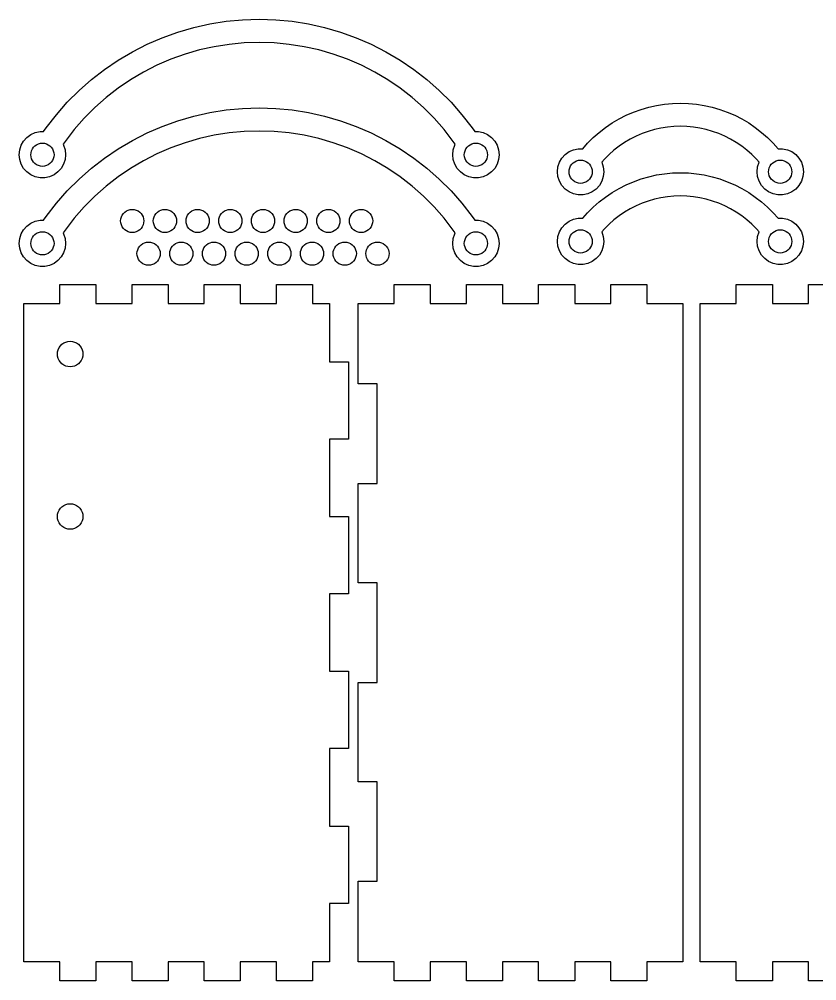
# Model space of a CAD drawing. Extents: x 18 to 594, y 19 to 433.
# Drawn here: x 17.9 to 361.7, y 18.8 to 433 of the extents above; entities that cross this region are included whole.
import ezdxf

# ---------------------------------------------------------------- set-up
doc = ezdxf.new("R2010")
doc.units = 0
doc.layers.get('0').update_dxf_attribs({"linetype": 'CONTINUOUS'})

msp = doc.modelspace()

# ---------------------------------------------------------------- linework, layer by layer
at = {"color": 7}
for points in [[(93.136395, 429.447325), (100.090379, 431.001325)], [(100.090379, 431.001325), (107.127393, 432.116323)], [(107.127393, 432.116323), (114.221387, 432.787323)], [(114.221387, 432.787323), (121.343378, 433.010324)], [(121.343378, 433.010324), (128.464381, 432.787323)], [(128.464381, 432.787323), (135.558375, 432.116323)], [(135.558375, 432.116323), (142.595388, 431.001325)], [(142.595388, 431.001325), (149.549372, 429.447325)], [(79.590384, 425.046323), (86.294383, 427.459323)], [(86.294383, 427.459323), (93.136395, 429.447325)], [(149.549372, 429.447325), (156.391398, 427.459323)], [(156.391398, 427.459323), (163.09539, 425.046323)], [(73.051385, 422.216323), (79.590384, 425.046323)], [(114.849388, 422.806326), (108.381391, 422.195323)], [(121.343378, 423.010324), (114.849388, 422.806326)], [(127.83638, 422.806326), (121.343378, 423.010324)], [(134.304377, 422.195323), (127.83638, 422.806326)], [(163.09539, 425.046323), (169.634394, 422.216323)], [(60.569385, 415.354324), (66.702384, 418.981326)], [(66.702384, 418.981326), (73.051385, 422.216323)], [(95.623394, 419.761326), (89.384384, 417.949324)], [(101.964391, 421.179323), (95.623394, 419.761326)], [(108.381391, 422.195323), (101.964391, 421.179323)], [(140.721376, 421.179323), (134.304377, 422.195323)], [(147.062373, 419.761326), (140.721376, 421.179323)], [(153.301375, 417.949324), (147.062373, 419.761326)], [(169.634394, 422.216323), (175.983378, 418.981326)], [(175.983378, 418.981326), (182.116377, 415.354324)], [(54.676384, 411.349325), (60.569385, 415.354324)], [(83.271385, 415.748323), (77.309385, 413.168324)], [(89.384384, 417.949324), (83.271385, 415.748323)], [(159.414393, 415.748323), (153.301375, 417.949324)], [(165.376394, 413.168324), (159.414393, 415.748323)], [(182.116377, 415.354324), (188.009375, 411.349325)], [(49.046384, 406.982323), (54.676384, 411.349325)], [(71.520386, 410.218326), (65.927385, 406.911325)], [(77.309385, 413.168324), (71.520386, 410.218326)], [(171.165393, 410.218326), (165.376394, 413.168324)], [(176.758388, 406.911325), (171.165393, 410.218326)], [(188.009375, 411.349325), (193.639398, 406.982323)], [(43.701386, 402.270324), (49.046384, 406.982323)], [(65.927385, 406.911325), (60.554385, 403.259324)], [(182.131391, 403.259324), (176.758388, 406.911325)], [(193.639398, 406.982323), (198.984376, 402.270324)], [(38.663386, 397.232324), (43.701386, 402.270324)], [(60.554385, 403.259324), (55.420384, 399.277324)], [(187.265381, 399.277324), (182.131391, 403.259324)], [(198.984376, 402.270324), (204.022381, 397.232324)], [(55.420384, 399.277324), (50.547386, 394.980324)], [(192.138399, 394.980324), (187.265381, 399.277324)], [(33.951384, 391.887323), (38.663386, 397.232324)], [(50.547386, 394.980324), (45.953384, 390.386324)], [(100.090379, 392.823325), (107.127393, 393.937323)], [(107.127393, 393.937323), (114.221387, 394.608324)], [(114.221387, 394.608324), (121.343378, 394.832324)], [(121.343378, 394.832324), (128.464381, 394.608324)], [(128.464381, 394.608324), (135.558375, 393.937323)], [(135.558375, 393.937323), (142.595388, 392.823325)], [(196.732384, 390.386324), (192.138399, 394.980324)], [(204.022381, 397.232324), (208.734392, 391.887323)], [(282.664069, 393.020846), (285.911064, 394.188851)], [(285.911064, 394.188851), (289.224071, 395.15185)], [(289.224071, 395.15185), (292.592054, 395.904847)], [(292.592054, 395.904847), (296.000057, 396.443835)], [(296.000057, 396.443835), (299.435068, 396.768842)], [(299.435068, 396.768842), (302.883062, 396.876849)], [(302.883062, 396.876849), (306.332072, 396.768842)], [(306.332072, 396.768842), (309.767055, 396.443835)], [(309.767055, 396.443835), (313.175057, 395.904847)], [(313.175057, 395.904847), (316.543069, 395.15185)], [(316.543069, 395.15185), (319.856076, 394.188851)], [(319.856076, 394.188851), (323.102055, 393.020846)], [(29.584385, 386.257323), (33.951384, 391.887323)], [(45.953384, 390.386324), (41.656384, 385.513323)], [(86.294383, 389.280324), (93.136395, 391.268325)], [(93.136395, 391.268325), (100.090379, 392.823325)], [(142.595388, 392.823325), (149.549372, 391.268325)], [(149.549372, 391.268325), (156.391398, 389.280324)], [(201.029387, 385.513323), (196.732384, 390.386324)], [(208.734392, 391.887323), (213.101386, 386.257323)], [(273.454063, 388.326842), (276.423064, 390.083844)], [(276.423064, 390.083844), (279.498064, 391.649839)], [(279.498064, 391.649839), (282.664069, 393.020846)], [(323.102055, 393.020846), (326.269068, 391.649839)], [(326.269068, 391.649839), (329.34306, 390.083844)], [(329.34306, 390.083844), (332.313054, 388.326842)], [(28.444385, 384.580325), (29.584385, 386.257323)], [(41.656384, 385.513323), (37.674386, 380.379326)], [(73.051385, 384.037324), (79.590384, 386.867324)], [(79.590384, 386.867324), (86.294383, 389.280324)], [(156.391398, 389.280324), (163.09539, 386.867324)], [(163.09539, 386.867324), (169.634394, 384.037324)], [(205.011373, 380.379326), (201.029387, 385.513323)], [(213.101386, 386.257323), (214.241394, 384.580325)], [(267.873065, 384.272832), (270.600066, 386.387834)], [(270.600066, 386.387834), (273.454063, 388.326842)], [(291.71107, 385.465842), (289.001059, 384.678837)], [(294.465079, 386.081849), (291.71107, 385.465842)], [(297.253067, 386.522849), (294.465079, 386.081849)], [(300.063069, 386.788843), (297.253067, 386.522849)], [(302.883062, 386.87684), (300.063069, 386.788843)], [(305.704071, 386.788843), (302.883062, 386.87684)], [(308.514073, 386.522849), (305.704071, 386.788843)], [(311.301074, 386.081849), (308.514073, 386.522849)], [(314.05607, 385.465842), (311.301074, 386.081849)], [(316.766053, 384.678837), (314.05607, 385.465842)], [(332.313054, 388.326842), (335.167055, 386.387834)], [(335.167055, 386.387834), (337.893067, 384.272832)], [(19.845384, 380.512323), (21.243386, 382.066323)], [(21.243386, 382.066323), (22.935384, 383.295325)], [(22.935384, 383.295325), (24.845385, 384.145324)], [(24.845385, 384.145324), (26.890385, 384.580325)], [(26.890385, 384.580325), (28.444385, 384.580325)], [(66.702384, 380.802323), (73.051385, 384.037324)], [(95.623394, 381.583325), (89.384384, 379.770324)], [(101.964391, 383.000323), (95.623394, 381.583325)], [(108.381391, 384.016323), (101.964391, 383.000323)], [(114.849388, 384.628325), (108.381391, 384.016323)], [(121.343378, 384.832324), (114.849388, 384.628325)], [(127.83638, 384.628325), (121.343378, 384.832324)], [(134.304377, 384.016323), (127.83638, 384.628325)], [(140.721376, 383.000323), (134.304377, 384.016323)], [(147.062373, 381.583325), (140.721376, 383.000323)], [(153.301375, 379.770324), (147.062373, 381.583325)], [(169.634394, 384.037324), (175.983378, 380.802323)], [(214.241394, 384.580325), (215.796382, 384.580325)], [(215.796382, 384.580325), (217.840377, 384.145324)], [(217.840377, 384.145324), (219.750372, 383.295325)], [(219.750372, 383.295325), (221.442379, 382.066323)], [(221.442379, 382.066323), (222.840395, 380.512323)], [(262.845065, 379.550831), (265.285065, 381.99084)], [(265.285065, 381.99084), (267.873065, 384.272832)], [(281.241065, 381.320844), (278.812063, 379.883853)], [(283.756072, 382.601851), (281.241065, 381.320844)], [(286.346053, 383.722838), (283.756072, 382.601851)], [(289.001059, 384.678837), (286.346053, 383.722838)], [(319.421058, 383.722838), (316.766053, 384.678837)], [(322.011068, 382.601851), (319.421058, 383.722838)], [(324.526063, 381.320844), (322.011068, 382.601851)], [(326.955065, 379.883853), (324.526063, 381.320844)], [(337.893067, 384.272832), (340.482061, 381.99084)], [(340.482061, 381.99084), (342.921054, 379.550831)], [(18.153386, 376.714323), (18.799384, 378.702324)], [(18.799384, 378.702324), (19.845384, 380.512323)], [(23.236386, 376.345323), (23.605386, 377.135325)], [(23.605386, 377.135325), (24.105385, 377.849325)], [(24.105385, 377.849325), (24.721385, 378.465323)], [(24.721385, 378.465323), (25.435385, 378.965325)], [(25.435385, 378.965325), (26.225384, 379.333325)], [(26.225384, 379.333325), (27.067386, 379.559323)], [(27.067386, 379.559323), (27.935386, 379.635323)], [(27.935386, 379.635323), (28.803386, 379.559323)], [(28.803386, 379.559323), (29.645384, 379.333325)], [(29.645384, 379.333325), (30.435383, 378.965325)], [(30.435383, 378.965325), (31.149386, 378.465323)], [(31.149386, 378.465323), (31.765384, 377.849325)], [(31.765384, 377.849325), (32.265386, 377.135325)], [(32.265386, 377.135325), (32.633384, 376.345323)], [(37.674386, 380.379326), (36.824384, 379.128325)], [(36.824384, 379.128325), (37.070386, 378.702324)], [(37.070386, 378.702324), (37.716384, 376.714323)], [(54.676384, 373.170323), (60.569385, 377.175324)], [(60.569385, 377.175324), (66.702384, 380.802323)], [(83.271385, 377.569324), (77.309385, 374.989324)], [(89.384384, 379.770324), (83.271385, 377.569324)], [(159.414393, 377.569324), (153.301375, 379.770324)], [(165.376394, 374.989324), (159.414393, 377.569324)], [(175.983378, 380.802323), (182.116377, 377.175324)], [(182.116377, 377.175324), (188.009375, 373.170323)], [(204.969378, 376.714323), (205.615385, 378.702324)], [(205.861398, 379.128325), (205.011373, 380.379326)], [(205.615385, 378.702324), (205.861398, 379.128325)], [(210.052398, 376.345323), (210.420387, 377.135325)], [(210.420387, 377.135325), (210.920372, 377.849325)], [(210.920372, 377.849325), (211.536379, 378.465323)], [(211.536379, 378.465323), (212.250373, 378.965325)], [(212.250373, 378.965325), (213.040397, 379.333325)], [(213.040397, 379.333325), (213.882379, 379.559323)], [(213.882379, 379.559323), (214.750382, 379.635323)], [(214.750382, 379.635323), (215.618385, 379.559323)], [(215.618385, 379.559323), (216.460395, 379.333325)], [(216.460395, 379.333325), (217.250391, 378.965325)], [(217.250391, 378.965325), (217.964385, 378.465323)], [(217.964385, 378.465323), (218.580391, 377.849325)], [(218.580391, 377.849325), (219.080376, 377.135325)], [(219.080376, 377.135325), (219.449382, 376.345323)], [(222.840395, 380.512323), (223.886395, 378.702324)], [(223.886395, 378.702324), (224.532373, 376.714323)], [(256.782065, 376.809833), (258.827064, 377.24485)], [(258.827064, 377.24485), (260.812066, 377.24485)], [(260.812066, 377.24485), (262.845065, 379.550831)], [(276.478063, 378.297849), (274.248064, 376.567827)], [(278.812063, 379.883853), (276.478063, 378.297849)], [(329.289043, 378.297849), (326.955065, 379.883853)], [(331.51905, 376.567827), (329.289043, 378.297849)], [(342.921054, 379.550831), (344.955058, 377.24485)], [(344.955058, 377.24485), (346.940068, 377.24485)], [(346.940068, 377.24485), (348.98505, 376.809833)], [(17.935386, 374.635324), (18.153386, 376.714323)], [(18.153386, 372.555324), (17.935386, 374.635324)], [(22.935384, 374.635324), (23.011384, 375.503324)], [(23.011384, 373.766326), (22.935384, 374.635324)], [(23.011384, 375.503324), (23.236386, 376.345323)], [(23.236386, 372.924324), (23.011384, 373.766326)], [(23.605386, 372.135324), (23.236386, 372.924324)], [(32.633384, 372.924324), (32.265386, 372.135324)], [(32.633384, 376.345323), (32.859385, 375.503324)], [(32.859385, 373.766326), (32.633384, 372.924324)], [(32.859385, 375.503324), (32.935384, 374.635324)], [(32.935384, 374.635324), (32.859385, 373.766326)], [(37.716384, 376.714323), (37.935385, 374.635324)], [(37.935385, 374.635324), (37.716384, 372.555324)], [(49.046384, 368.803324), (54.676384, 373.170323)], [(77.309385, 374.989324), (71.520386, 372.039323)], [(171.165393, 372.039323), (165.376394, 374.989324)], [(188.009375, 373.170323), (193.639398, 368.803324)], [(204.750374, 374.635324), (204.969378, 376.714323)], [(204.969378, 372.555324), (204.750374, 374.635324)], [(209.750392, 374.635324), (209.826394, 375.503324)], [(209.826394, 373.766326), (209.750392, 374.635324)], [(209.826394, 375.503324), (210.052398, 376.345323)], [(210.052398, 372.924324), (209.826394, 373.766326)], [(210.420387, 372.135324), (210.052398, 372.924324)], [(219.449382, 372.924324), (219.080376, 372.135324)], [(219.449382, 376.345323), (219.674398, 375.503324)], [(219.674398, 373.766326), (219.449382, 372.924324)], [(219.674398, 375.503324), (219.750372, 374.635324)], [(219.750372, 374.635324), (219.674398, 373.766326)], [(224.532373, 376.714323), (224.75039, 374.635324)], [(224.75039, 374.635324), (224.532373, 372.555324)], [(250.736063, 371.366838), (251.782064, 373.176842)], [(251.782064, 373.176842), (253.180065, 374.730843)], [(253.180065, 374.730843), (254.872064, 375.959836)], [(254.872064, 375.959836), (256.782065, 376.809833)], [(272.131065, 374.70183), (270.135065, 372.705842)], [(274.248064, 376.567827), (272.131065, 374.70183)], [(333.636056, 374.70183), (331.51905, 376.567827)], [(335.632044, 372.705842), (333.636056, 374.70183)], [(348.98505, 376.809833), (350.895045, 375.959836)], [(350.895045, 375.959836), (352.586064, 374.730843)], [(352.586064, 374.730843), (353.985068, 373.176842)], [(353.985068, 373.176842), (355.031068, 371.366838)], [(18.799384, 370.567325), (18.153386, 372.555324)], [(19.845384, 368.757324), (18.799384, 370.567325)], [(21.243386, 367.203324), (19.845384, 368.757324)], [(24.105385, 371.421324), (23.605386, 372.135324)], [(24.721385, 370.804324), (24.105385, 371.421324)], [(25.435385, 370.304325), (24.721385, 370.804324)], [(26.225384, 369.936324), (25.435385, 370.304325)], [(27.067386, 369.711326), (26.225384, 369.936324)], [(27.935386, 369.635323), (27.067386, 369.711326)], [(28.803386, 369.711326), (27.935386, 369.635323)], [(29.645384, 369.936324), (28.803386, 369.711326)], [(30.435383, 370.304325), (29.645384, 369.936324)], [(31.149386, 370.804324), (30.435383, 370.304325)], [(31.765384, 371.421324), (31.149386, 370.804324)], [(32.265386, 372.135324), (31.765384, 371.421324)], [(36.025384, 368.757324), (34.626383, 367.203324)], [(37.070386, 370.567325), (36.025384, 368.757324)], [(37.716384, 372.555324), (37.070386, 370.567325)], [(43.701386, 364.091324), (49.046384, 368.803324)], [(65.927385, 368.732325), (60.554385, 365.080324)], [(71.520386, 372.039323), (65.927385, 368.732325)], [(176.758388, 368.732325), (171.165393, 372.039323)], [(182.131391, 365.080324), (176.758388, 368.732325)], [(193.639398, 368.803324), (198.984376, 364.091324)], [(205.615385, 370.567325), (204.969378, 372.555324)], [(206.660397, 368.757324), (205.615385, 370.567325)], [(208.059373, 367.203324), (206.660397, 368.757324)], [(210.920372, 371.421324), (210.420387, 372.135324)], [(211.536379, 370.804324), (210.920372, 371.421324)], [(212.250373, 370.304325), (211.536379, 370.804324)], [(213.040397, 369.936324), (212.250373, 370.304325)], [(213.882379, 369.711326), (213.040397, 369.936324)], [(214.750382, 369.635323), (213.882379, 369.711326)], [(215.618385, 369.711326), (214.750382, 369.635323)], [(216.460395, 369.936324), (215.618385, 369.711326)], [(217.250391, 370.304325), (216.460395, 369.936324)], [(217.964385, 370.804324), (217.250391, 370.304325)], [(218.580391, 371.421324), (217.964385, 370.804324)], [(219.080376, 372.135324), (218.580391, 371.421324)], [(222.840395, 368.757324), (221.442379, 367.203324)], [(223.886395, 370.567325), (222.840395, 368.757324)], [(224.532373, 372.555324), (223.886395, 370.567325)], [(249.872065, 367.298831), (250.090065, 369.378837)], [(250.090065, 369.378837), (250.736063, 371.366838)], [(254.948063, 368.167849), (255.173065, 369.009831)], [(255.173065, 369.009831), (255.542065, 369.79884)], [(255.542065, 369.79884), (256.042064, 370.512834)], [(256.042064, 370.512834), (256.658065, 371.129828)], [(256.658065, 371.129828), (257.372064, 371.629841)], [(257.372064, 371.629841), (258.162064, 371.997831)], [(258.162064, 371.997831), (259.004065, 372.222847)], [(259.004065, 372.222847), (259.872065, 372.298849)], [(259.872065, 372.298849), (260.740065, 372.222847)], [(260.740065, 372.222847), (261.582064, 371.997831)], [(261.582064, 371.997831), (262.372063, 371.629841)], [(262.372063, 371.629841), (263.086065, 371.129828)], [(263.086065, 371.129828), (263.702063, 370.512834)], [(263.702063, 370.512834), (264.202065, 369.79884)], [(264.202065, 369.79884), (264.570063, 369.009831)], [(264.570063, 369.009831), (264.796064, 368.167849)], [(270.135065, 372.705842), (268.986065, 371.40285)], [(268.986065, 371.40285), (269.007062, 371.366838)], [(269.007065, 371.366838), (269.653063, 369.378837)], [(269.653063, 369.378837), (269.872065, 367.298831)], [(336.781055, 371.40285), (335.632044, 372.705842)], [(335.895047, 367.298831), (336.114051, 369.378837)], [(336.114051, 369.378837), (336.760058, 371.366838)], [(336.760058, 371.366838), (336.780942, 371.40285)], [(340.971068, 368.167849), (341.197043, 369.009831)], [(341.197043, 369.009831), (341.565061, 369.79884)], [(341.565061, 369.79884), (342.065046, 370.512834)], [(342.065046, 370.512834), (342.681052, 371.129828)], [(342.681052, 371.129828), (343.395046, 371.629841)], [(343.395046, 371.629841), (344.185042, 371.997831)], [(344.185042, 371.997831), (345.027052, 372.222847)], [(345.027052, 372.222847), (345.895055, 372.298849)], [(345.895055, 372.298849), (346.763058, 372.222847)], [(346.763058, 372.222847), (347.605068, 371.997831)], [(347.605068, 371.997831), (348.395064, 371.629841)], [(348.395064, 371.629841), (349.109058, 371.129828)], [(349.109058, 371.129828), (349.725065, 370.512834)], [(349.725065, 370.512834), (350.22505, 369.79884)], [(350.22505, 369.79884), (350.594055, 369.009831)], [(350.594055, 369.009831), (350.819043, 368.167849)], [(355.031068, 371.366838), (355.677047, 369.378837)], [(355.677047, 369.378837), (355.895063, 367.298831)], [(22.935384, 365.974325), (21.243386, 367.203324)], [(24.845385, 365.124325), (22.935384, 365.974325)], [(26.890385, 364.689325), (24.845385, 365.124325)], [(28.980384, 364.689325), (26.890385, 364.689325)], [(31.025386, 365.124325), (28.980384, 364.689325)], [(32.935384, 365.974325), (31.025386, 365.124325)], [(34.626383, 367.203324), (32.935384, 365.974325)], [(60.554385, 365.080324), (55.420384, 361.098324)], [(187.265381, 361.098324), (182.131391, 365.080324)], [(209.750392, 365.974325), (208.059373, 367.203324)], [(211.660387, 365.124325), (209.750392, 365.974325)], [(213.705398, 364.689325), (211.660387, 365.124325)], [(215.796382, 364.689325), (213.705398, 364.689325)], [(217.840377, 365.124325), (215.796382, 364.689325)], [(219.750372, 365.974325), (217.840377, 365.124325)], [(221.442379, 367.203324), (219.750372, 365.974325)], [(250.090065, 365.219841), (249.872065, 367.298831)], [(250.736063, 363.231839), (250.090065, 365.219841)], [(254.872064, 367.298831), (254.948063, 368.167849)], [(254.948063, 366.430828), (254.872064, 367.298831)], [(255.173065, 365.588846), (254.948063, 366.430828)], [(255.542065, 364.79885), (255.173065, 365.588846)], [(256.042064, 364.084828), (255.542065, 364.79885)], [(264.202065, 364.79885), (263.702063, 364.084828)], [(264.570063, 365.588846), (264.202065, 364.79885)], [(264.796064, 366.430828), (264.570063, 365.588846)], [(264.796064, 368.167849), (264.872064, 367.298831)], [(264.872064, 367.298831), (264.796064, 366.430828)], [(269.653063, 365.219841), (269.007065, 363.231839)], [(269.872065, 367.298831), (269.653063, 365.219841)], [(285.911064, 364.188827), (289.224071, 365.151853)], [(289.224071, 365.151853), (292.592054, 365.904851)], [(292.592054, 365.904851), (296.000057, 366.443839)], [(296.000057, 366.443839), (299.435068, 366.768846)], [(299.435068, 366.768846), (302.883062, 366.876852)], [(302.883062, 366.876852), (306.332072, 366.768846)], [(306.332072, 366.768846), (309.767055, 366.443839)], [(309.767055, 366.443839), (313.175057, 365.904851)], [(313.175057, 365.904851), (316.543069, 365.151853)], [(316.543069, 365.151853), (319.856076, 364.188827)], [(336.114051, 365.219841), (335.895047, 367.298831)], [(336.760058, 363.231839), (336.114051, 365.219841)], [(340.895065, 367.298831), (340.971068, 368.167849)], [(340.971068, 366.430828), (340.895065, 367.298831)], [(341.197043, 365.588846), (340.971068, 366.430828)], [(341.565061, 364.79885), (341.197043, 365.588846)], [(342.065046, 364.084828), (341.565061, 364.79885)], [(350.22505, 364.79885), (349.725065, 364.084828)], [(350.594055, 365.588846), (350.22505, 364.79885)], [(350.819043, 366.430828), (350.594055, 365.588846)], [(350.819043, 368.167849), (350.895045, 367.298831)], [(350.895045, 367.298831), (350.819043, 366.430828)], [(355.677047, 365.219841), (355.031068, 363.231839)], [(355.895063, 367.298831), (355.677047, 365.219841)], [(38.663386, 359.053325), (43.701386, 364.091324)], [(55.420384, 361.098324), (50.547386, 356.802323)], [(192.138399, 356.802323), (187.265381, 361.098324)], [(198.984376, 364.091324), (204.022381, 359.053325)], [(251.782064, 361.421835), (250.736063, 363.231839)], [(253.180065, 359.867835), (251.782064, 361.421835)], [(256.658065, 363.468849), (256.042064, 364.084828)], [(257.372064, 362.968836), (256.658065, 363.468849)], [(258.162064, 362.600847), (257.372064, 362.968836)], [(259.004065, 362.374843), (258.162064, 362.600847)], [(259.872065, 362.298841), (259.004065, 362.374843)], [(260.740065, 362.374843), (259.872065, 362.298841)], [(261.582064, 362.600847), (260.740065, 362.374843)], [(262.372063, 362.968836), (261.582064, 362.600847)], [(263.086065, 363.468849), (262.372063, 362.968836)], [(263.702063, 364.084828), (263.086065, 363.468849)], [(267.962064, 361.421835), (266.563063, 359.867835)], [(269.007065, 363.231839), (267.962064, 361.421835)], [(276.423064, 360.083848), (279.498064, 361.649843)], [(279.498064, 361.649843), (282.664069, 363.02085)], [(282.664069, 363.02085), (285.911064, 364.188827)], [(319.856076, 364.188827), (323.102055, 363.02085)], [(323.102055, 363.02085), (326.269068, 361.649843)], [(326.269068, 361.649843), (329.34306, 360.083848)], [(337.805042, 361.421835), (336.760058, 363.231839)], [(339.204046, 359.867835), (337.805042, 361.421835)], [(342.681052, 363.468849), (342.065046, 364.084828)], [(343.395046, 362.968836), (342.681052, 363.468849)], [(344.185042, 362.600847), (343.395046, 362.968836)], [(345.027052, 362.374843), (344.185042, 362.600847)], [(345.895055, 362.298841), (345.027052, 362.374843)], [(346.763058, 362.374843), (345.895055, 362.298841)], [(347.605068, 362.600847), (346.763058, 362.374843)], [(348.395064, 362.968836), (347.605068, 362.600847)], [(349.109058, 363.468849), (348.395064, 362.968836)], [(349.725065, 364.084828), (349.109058, 363.468849)], [(353.985068, 361.421835), (352.586064, 359.867835)], [(355.031068, 363.231839), (353.985068, 361.421835)], [(33.951384, 353.708324), (38.663386, 359.053325)], [(50.547386, 356.802323), (45.953384, 352.208324)], [(196.732384, 352.208324), (192.138399, 356.802323)], [(204.022381, 359.053325), (208.734392, 353.708324)], [(254.872064, 358.638842), (253.180065, 359.867835)], [(256.782065, 357.788845), (254.872064, 358.638842)], [(258.827064, 357.353828), (256.782065, 357.788845)], [(260.917063, 357.353828), (258.827064, 357.353828)], [(262.962065, 357.788845), (260.917063, 357.353828)], [(264.872064, 358.638842), (262.962065, 357.788845)], [(266.563063, 359.867835), (264.872064, 358.638842)], [(267.873065, 354.272836), (270.600066, 356.387837)], [(270.600066, 356.387837), (273.454063, 358.326845)], [(273.454063, 358.326845), (276.423064, 360.083848)], [(297.253067, 356.522853), (294.465079, 356.081852)], [(300.063069, 356.788847), (297.253067, 356.522853)], [(302.883062, 356.876844), (300.063069, 356.788847)], [(305.704071, 356.788847), (302.883062, 356.876844)], [(308.514073, 356.522853), (305.704071, 356.788847)], [(311.301074, 356.081852), (308.514073, 356.522853)], [(329.34306, 360.083848), (332.313054, 358.326845)], [(332.313054, 358.326845), (335.167055, 356.387837)], [(335.167055, 356.387837), (337.893067, 354.272836)], [(340.895065, 358.638842), (339.204046, 359.867835)], [(342.80506, 357.788845), (340.895065, 358.638842)], [(344.850043, 357.353828), (342.80506, 357.788845)], [(346.940068, 357.353828), (344.850043, 357.353828)], [(348.98505, 357.788845), (346.940068, 357.353828)], [(350.895045, 358.638842), (348.98505, 357.788845)], [(352.586064, 359.867835), (350.895045, 358.638842)], [(29.584385, 348.078323), (33.951384, 353.708324)], [(45.953384, 352.208324), (41.656384, 347.334324)], [(201.029387, 347.334324), (196.732384, 352.208324)], [(208.734392, 353.708324), (213.101386, 348.078323)], [(265.285065, 351.990843), (267.873065, 354.272836)], [(283.756072, 352.601826), (281.241065, 351.320848)], [(286.346053, 353.722841), (283.756072, 352.601826)], [(289.001059, 354.678841), (286.346053, 353.722841)], [(291.71107, 355.465846), (289.001059, 354.678841)], [(294.465079, 356.081852), (291.71107, 355.465846)], [(314.05607, 355.465846), (311.301074, 356.081852)], [(316.766053, 354.678841), (314.05607, 355.465846)], [(319.421058, 353.722841), (316.766053, 354.678841)], [(322.011068, 352.601826), (319.421058, 353.722841)], [(324.526063, 351.320848), (322.011068, 352.601826)], [(337.893067, 354.272836), (340.482061, 351.990843)], [(28.444385, 346.401325), (29.584385, 348.078323)], [(61.640692, 346.10977), (61.716694, 346.97777), (61.94171, 347.819768), (62.310716, 348.609768), (62.809713, 349.32377), (63.426707, 349.939768), (64.140701, 350.43977), (64.930697, 350.80877), (65.771691, 351.033769), (66.64071, 351.109768), (67.508713, 351.033769), (68.350694, 350.80877), (69.140691, 350.43977), (69.854713, 349.939768), (70.470691, 349.32377), (70.970704, 348.609768), (71.338694, 347.819768), (71.564698, 346.97777), (71.6407, 346.10977), (71.564698, 345.24177), (71.338694, 344.399768), (70.970704, 343.609769), (70.470691, 342.895769), (69.854713, 342.279769), (69.140691, 341.77977), (68.350694, 341.411769), (67.508713, 341.185768), (66.64071, 341.109768), (65.771691, 341.185768), (64.930697, 341.411769), (64.140701, 341.77977), (63.426707, 342.279769), (62.809713, 342.895769), (62.310716, 343.609769), (61.94171, 344.399768), (61.716694, 345.24177), (61.640692, 346.10977)], [(75.729705, 346.10977), (75.805707, 346.97777), (76.031711, 347.819768), (76.3997, 348.609768), (76.899714, 349.32377), (77.515692, 349.939768), (78.229714, 350.43977), (79.01971, 350.80877), (79.861692, 351.033769), (80.729695, 351.109768), (81.597698, 351.033769), (82.439708, 350.80877), (83.229704, 350.43977), (83.943698, 349.939768), (84.559704, 349.32377), (85.059718, 348.609768), (85.428695, 347.819768), (85.653711, 346.97777), (85.729713, 346.10977), (85.653711, 345.24177), (85.428695, 344.399768), (85.059718, 343.609769), (84.559704, 342.895769), (83.943698, 342.279769), (83.229704, 341.77977), (82.439708, 341.411769), (81.597698, 341.185768), (80.729695, 341.109768), (79.861692, 341.185768), (79.01971, 341.411769), (78.229714, 341.77977), (77.515692, 342.279769), (76.899714, 342.895769), (76.3997, 343.609769), (76.031711, 344.399768), (75.805707, 345.24177), (75.729705, 346.10977)], [(89.81869, 346.10977), (89.894692, 346.97777), (90.120696, 347.819768), (90.488714, 348.609768), (90.988698, 349.32377), (91.605693, 349.939768), (92.318699, 350.43977), (93.108695, 350.80877), (93.950705, 351.033769), (94.818708, 351.109768), (95.687698, 351.033769), (96.529708, 350.80877), (97.318717, 350.43977), (98.032711, 349.939768), (98.649705, 349.32377), (99.14969, 348.609768), (99.517708, 347.819768), (99.743712, 346.97777), (99.818698, 346.10977), (99.743712, 345.24177), (99.517708, 344.399768), (99.14969, 343.609769), (98.649705, 342.895769), (98.032711, 342.279769), (97.318717, 341.77977), (96.529708, 341.411769), (95.687698, 341.185768), (94.818708, 341.109768), (93.950705, 341.185768), (93.108695, 341.411769), (92.318699, 341.77977), (91.605693, 342.279769), (90.988698, 342.895769), (90.488714, 343.609769), (90.120696, 344.399768), (89.894692, 345.24177), (89.81869, 346.10977)], [(103.908705, 346.10977), (103.984704, 346.97777), (104.209703, 347.819768), (104.578703, 348.609768), (105.078705, 349.32377), (105.694703, 349.939768), (106.408705, 350.43977), (107.198705, 350.80877), (108.040703, 351.033769), (108.908703, 351.109768), (109.776703, 351.033769), (110.618705, 350.80877), (111.408704, 350.43977), (112.122704, 349.939768), (112.738704, 349.32377), (113.238703, 348.609768), (113.606704, 347.819768), (113.832705, 346.97777), (113.908705, 346.10977), (113.832705, 345.24177), (113.606704, 344.399768), (113.238703, 343.609769), (112.738704, 342.895769), (112.122704, 342.279769), (111.408704, 341.77977), (110.618705, 341.411769), (109.776703, 341.185768), (108.908703, 341.109768), (108.040703, 341.185768), (107.198705, 341.411769), (106.408705, 341.77977), (105.694703, 342.279769), (105.078705, 342.895769), (104.578703, 343.609769), (104.209703, 344.399768), (103.984704, 345.24177), (103.908705, 346.10977)], [(117.997704, 346.10977), (118.073703, 346.97777), (118.299704, 347.819768), (118.667705, 348.609768), (119.167704, 349.32377), (119.783705, 349.939768), (120.497704, 350.43977), (121.287704, 350.80877), (122.129705, 351.033769), (122.997705, 351.109768), (123.866704, 351.033769), (124.707704, 350.80877), (125.497703, 350.43977), (126.211703, 349.939768), (126.828705, 349.32377), (127.327705, 348.609768), (127.696705, 347.819768), (127.921704, 346.97777), (127.997704, 346.10977), (127.921704, 345.24177), (127.696705, 344.399768), (127.327705, 343.609769), (126.828705, 342.895769), (126.211703, 342.279769), (125.497703, 341.77977), (124.707704, 341.411769), (123.866704, 341.185768), (122.997705, 341.109768), (122.129705, 341.185768), (121.287704, 341.411769), (120.497704, 341.77977), (119.783705, 342.279769), (119.167704, 342.895769), (118.667705, 343.609769), (118.299704, 344.399768), (118.073703, 345.24177), (117.997704, 346.10977)], [(132.087705, 346.10977), (132.163704, 346.97777), (132.388703, 347.819768), (132.757703, 348.609768), (133.256703, 349.32377), (133.873703, 349.939768), (134.587705, 350.43977), (135.377705, 350.80877), (136.218704, 351.033769), (137.087703, 351.109768), (137.955703, 351.033769), (138.797705, 350.80877), (139.587704, 350.43977), (140.301703, 349.939768), (140.917704, 349.32377), (141.417703, 348.609768), (141.785704, 347.819768), (142.011705, 346.97777), (142.087704, 346.10977), (142.011705, 345.24177), (141.785704, 344.399768), (141.417703, 343.609769), (140.917704, 342.895769), (140.301703, 342.279769), (139.587704, 341.77977), (138.797705, 341.411769), (137.955703, 341.185768), (137.087703, 341.109768), (136.218704, 341.185768), (135.377705, 341.411769), (134.587705, 341.77977), (133.873703, 342.279769), (133.256703, 342.895769), (132.757703, 343.609769), (132.388703, 344.399768), (132.163704, 345.24177), (132.087705, 346.10977)], [(146.176704, 346.10977), (146.252703, 346.97777), (146.478704, 347.819768), (146.846705, 348.609768), (147.346704, 349.32377), (147.962705, 349.939768), (148.676704, 350.43977), (149.466704, 350.80877), (150.308705, 351.033769), (151.176705, 351.109768), (152.044705, 351.033769), (152.886704, 350.80877), (153.676703, 350.43977), (154.390705, 349.939768), (155.006703, 349.32377), (155.506705, 348.609768), (155.875705, 347.819768), (156.100704, 346.97777), (156.176703, 346.10977), (156.100704, 345.24177), (155.875705, 344.399768), (155.506705, 343.609769), (155.006703, 342.895769), (154.390705, 342.279769), (153.676703, 341.77977), (152.886704, 341.411769), (152.044705, 341.185768), (151.176705, 341.109768), (150.308705, 341.185768), (149.466704, 341.411769), (148.676704, 341.77977), (147.962705, 342.279769), (147.346704, 342.895769), (146.846705, 343.609769), (146.478704, 344.399768), (146.252703, 345.24177), (146.176704, 346.10977)], [(160.265705, 346.10977), (160.341705, 346.97777), (160.567703, 347.819768), (160.935704, 348.609768), (161.435703, 349.32377), (162.052703, 349.939768), (162.765703, 350.43977), (163.555705, 350.80877), (164.397704, 351.033769), (165.265704, 351.109768), (166.134703, 351.033769), (166.976704, 350.80877), (167.765705, 350.43977), (168.479704, 349.939768), (169.096704, 349.32377), (169.596703, 348.609768), (169.964704, 347.819768), (170.190705, 346.97777), (170.265705, 346.10977), (170.190705, 345.24177), (169.964704, 344.399768), (169.596703, 343.609769), (169.096704, 342.895769), (168.479704, 342.279769), (167.765705, 341.77977), (166.976704, 341.411769), (166.134703, 341.185768), (165.265704, 341.109768), (164.397704, 341.185768), (163.555705, 341.411769), (162.765703, 341.77977), (162.052703, 342.279769), (161.435703, 342.895769), (160.935704, 343.609769), (160.567703, 344.399768), (160.341705, 345.24177), (160.265705, 346.10977)], [(213.101386, 348.078323), (214.241394, 346.401325)], [(260.812066, 347.244853), (262.845065, 349.550835)], [(262.845065, 349.550835), (265.285065, 351.990843)], [(276.478063, 348.297853), (274.248064, 346.567831)], [(278.812063, 349.883829), (276.478063, 348.297853)], [(281.241065, 351.320848), (278.812063, 349.883829)], [(326.955065, 349.883829), (324.526063, 351.320848)], [(329.289043, 348.297853), (326.955065, 349.883829)], [(331.51905, 346.567831), (329.289043, 348.297853)], [(340.482061, 351.990843), (342.921054, 349.550835)], [(342.921054, 349.550835), (344.955058, 347.244853)], [(19.845384, 342.334325), (21.243386, 343.887323)], [(21.243386, 343.887323), (22.935384, 345.116325)], [(22.935384, 345.116325), (24.845385, 345.966325)], [(24.845385, 345.966325), (26.890385, 346.401325)], [(26.890385, 346.401325), (28.444385, 346.401325)], [(41.656384, 347.334324), (37.674386, 342.201325)], [(205.011373, 342.201325), (201.029387, 347.334324)], [(214.241394, 346.401325), (215.796382, 346.401325)], [(215.796382, 346.401325), (217.840377, 345.966325)], [(217.840377, 345.966325), (219.750372, 345.116325)], [(219.750372, 345.116325), (221.442379, 343.887323)], [(221.442379, 343.887323), (222.840395, 342.334325)], [(251.782064, 343.176846), (253.180065, 344.730846)], [(253.180065, 344.730846), (254.872064, 345.959839)], [(254.872064, 345.959839), (256.782065, 346.809836)], [(256.782065, 346.809836), (258.827064, 347.244853)], [(258.827064, 347.244853), (260.812066, 347.244853)], [(272.131065, 344.701834), (270.135065, 342.705845)], [(274.248064, 346.567831), (272.131065, 344.701834)], [(333.636056, 344.701834), (331.51905, 346.567831)], [(335.632044, 342.705845), (333.636056, 344.701834)], [(344.955058, 347.244853), (346.940068, 347.244853)], [(346.940068, 347.244853), (348.98505, 346.809836)], [(348.98505, 346.809836), (350.895045, 345.959839)], [(350.895045, 345.959839), (352.586064, 344.730846)], [(352.586064, 344.730846), (353.985068, 343.176846)], [(18.153386, 338.535323), (18.799384, 340.523325)], [(18.799384, 340.523325), (19.845384, 342.334325)], [(24.105385, 339.670325), (24.721385, 340.286323)], [(24.721385, 340.286323), (25.435385, 340.786325)], [(25.435385, 340.786325), (26.225384, 341.154323)], [(26.225384, 341.154323), (27.067386, 341.380324)], [(27.067386, 341.380324), (27.935386, 341.456323)], [(27.935386, 341.456323), (28.803386, 341.380324)], [(28.803386, 341.380324), (29.645384, 341.154323)], [(29.645384, 341.154323), (30.435383, 340.786325)], [(30.435383, 340.786325), (31.149386, 340.286323)], [(31.149386, 340.286323), (31.765384, 339.670325)], [(37.674386, 342.201325), (36.824384, 340.950324)], [(36.824384, 340.950324), (37.070386, 340.523325)], [(37.070386, 340.523325), (37.716384, 338.535323)], [(204.969378, 338.535323), (205.615385, 340.523325)], [(205.861398, 340.950324), (205.011373, 342.201325)], [(205.615385, 340.523325), (205.861398, 340.950324)], [(210.920372, 339.670325), (211.536379, 340.286323)], [(211.536379, 340.286323), (212.250373, 340.786325)], [(212.250373, 340.786325), (213.040397, 341.154323)], [(213.040397, 341.154323), (213.882379, 341.380324)], [(213.882379, 341.380324), (214.750382, 341.456323)], [(214.750382, 341.456323), (215.618385, 341.380324)], [(215.618385, 341.380324), (216.460395, 341.154323)], [(216.460395, 341.154323), (217.250391, 340.786325)], [(217.250391, 340.786325), (217.964385, 340.286323)], [(217.964385, 340.286323), (218.580391, 339.670325)], [(222.840395, 342.334325), (223.886395, 340.523325)], [(223.886395, 340.523325), (224.532373, 338.535323)], [(250.090065, 339.37884), (250.736063, 341.366842)], [(250.736063, 341.366842), (251.782064, 343.176846)], [(255.173065, 339.009835), (255.542065, 339.798843)], [(255.542065, 339.798843), (256.042064, 340.512837)], [(256.042064, 340.512837), (256.658065, 341.129832)], [(256.658065, 341.129832), (257.372064, 341.629845)], [(257.372064, 341.629845), (258.162064, 341.997834)], [(258.162064, 341.997834), (259.004065, 342.22285)], [(259.004065, 342.22285), (259.872065, 342.298853)], [(259.872065, 342.298853), (260.740065, 342.22285)], [(260.740065, 342.22285), (261.582064, 341.997834)], [(261.582064, 341.997834), (262.372063, 341.629845)], [(262.372063, 341.629845), (263.086065, 341.129832)], [(263.086065, 341.129832), (263.702063, 340.512837)], [(263.702063, 340.512837), (264.202065, 339.798843)], [(264.202065, 339.798843), (264.570063, 339.009835)], [(270.135065, 342.705845), (268.986065, 341.402853)], [(268.986065, 341.402853), (269.007062, 341.366842)], [(269.007065, 341.366842), (269.653063, 339.37884)], [(336.781055, 341.402853), (335.632044, 342.705845)], [(336.114051, 339.37884), (336.760058, 341.366842)], [(336.760058, 341.366842), (336.780942, 341.402853)], [(341.197043, 339.009835), (341.565061, 339.798843)], [(341.565061, 339.798843), (342.065046, 340.512837)], [(342.065046, 340.512837), (342.681052, 341.129832)], [(342.681052, 341.129832), (343.395046, 341.629845)], [(343.395046, 341.629845), (344.185042, 341.997834)], [(344.185042, 341.997834), (345.027052, 342.22285)], [(345.027052, 342.22285), (345.895055, 342.298853)], [(345.895055, 342.298853), (346.763058, 342.22285)], [(346.763058, 342.22285), (347.605068, 341.997834)], [(347.605068, 341.997834), (348.395064, 341.629845)], [(348.395064, 341.629845), (349.109058, 341.129832)], [(349.109058, 341.129832), (349.725065, 340.512837)], [(349.725065, 340.512837), (350.22505, 339.798843)], [(350.22505, 339.798843), (350.594055, 339.009835)], [(353.985068, 343.176846), (355.031068, 341.366842)], [(355.031068, 341.366842), (355.677047, 339.37884)], [(17.935386, 336.456325), (18.153386, 338.535323)], [(18.153386, 334.377324), (17.935386, 336.456325)], [(22.935384, 336.456325), (23.011384, 337.324325)], [(23.011384, 335.588325), (22.935384, 336.456325)], [(23.011384, 337.324325), (23.236386, 338.166323)], [(23.236386, 334.746323), (23.011384, 335.588325)], [(23.236386, 338.166323), (23.605386, 338.956325)], [(23.605386, 338.956325), (24.105385, 339.670325)], [(31.765384, 339.670325), (32.265386, 338.956325)], [(32.265386, 338.956325), (32.633384, 338.166323)], [(32.633384, 338.166323), (32.859385, 337.324325)], [(32.859385, 335.588325), (32.633384, 334.746323)], [(32.859385, 337.324325), (32.935384, 336.456325)], [(32.935384, 336.456325), (32.859385, 335.588325)], [(37.716384, 338.535323), (37.935385, 336.456325)], [(37.935385, 336.456325), (37.716384, 334.377324)], [(68.684704, 332.020768), (68.760707, 332.888768), (68.98671, 333.730769), (69.3547, 334.520769), (69.854713, 335.234768), (70.470691, 335.850769), (71.184714, 336.350768), (71.97471, 336.718769), (72.816692, 336.94477), (73.684694, 337.020769), (74.553713, 336.94477), (75.395695, 336.718769), (76.184704, 336.350768), (76.898698, 335.850769), (77.515692, 335.234768), (78.015705, 334.520769), (78.383694, 333.730769), (78.60871, 332.888768), (78.684713, 332.020768), (78.60871, 331.152768), (78.383694, 330.310769), (78.015705, 329.520767), (77.515692, 328.806768), (76.898698, 328.19077), (76.184704, 327.690768), (75.395695, 327.321768), (74.553713, 327.096769), (73.684694, 327.020769), (72.816692, 327.096769), (71.97471, 327.321768), (71.184714, 327.690768), (70.470691, 328.19077), (69.854713, 328.806768), (69.3547, 329.520767), (68.98671, 330.310769), (68.760707, 331.152768), (68.684704, 332.020768)], [(82.774705, 332.020768), (82.850708, 332.888768), (83.075695, 333.730769), (83.444701, 334.520769), (83.944714, 335.234768), (84.560692, 335.850769), (85.274714, 336.350768), (86.064711, 336.718769), (86.906693, 336.94477), (87.774695, 337.020769), (88.642698, 336.94477), (89.484708, 336.718769), (90.274704, 336.350768), (90.988698, 335.850769), (91.604705, 335.234768), (92.10469, 334.520769), (92.472708, 333.730769), (92.698711, 332.888768), (92.774714, 332.020768), (92.698711, 331.152768), (92.472708, 330.310769), (92.10469, 329.520767), (91.604705, 328.806768), (90.988698, 328.19077), (90.274704, 327.690768), (89.484708, 327.321768), (88.642698, 327.096769), (87.774695, 327.020769), (86.906693, 327.096769), (86.064711, 327.321768), (85.274714, 327.690768), (84.560692, 328.19077), (83.944714, 328.806768), (83.444701, 329.520767), (83.075695, 330.310769), (82.850708, 331.152768), (82.774705, 332.020768)], [(96.86369, 332.020768), (96.939693, 332.888768), (97.165696, 333.730769), (97.533714, 334.520769), (98.033699, 335.234768), (98.649705, 335.850769), (99.363699, 336.350768), (100.153696, 336.718769), (100.995706, 336.94477), (101.863708, 337.020769), (102.731711, 336.94477), (103.573704, 336.718769), (104.363703, 336.350768), (105.077703, 335.850769), (105.693704, 335.234768), (106.193703, 334.520769), (106.562703, 333.730769), (106.787704, 332.888768), (106.863704, 332.020768), (106.787704, 331.152768), (106.562703, 330.310769), (106.193703, 329.520767), (105.693704, 328.806768), (105.077703, 328.19077), (104.363703, 327.690768), (103.573704, 327.321768), (102.731711, 327.096769), (101.863708, 327.020769), (100.995706, 327.096769), (100.153696, 327.321768), (99.363699, 327.690768), (98.649705, 328.19077), (98.033699, 328.806768), (97.533714, 329.520767), (97.165696, 330.310769), (96.939693, 331.152768), (96.86369, 332.020768)], [(110.953705, 332.020768), (111.029705, 332.888768), (111.254704, 333.730769), (111.622705, 334.520769), (112.122704, 335.234768), (112.739703, 335.850769), (113.453703, 336.350768), (114.242703, 336.718769), (115.084705, 336.94477), (115.953704, 337.020769), (116.821704, 336.94477), (117.663705, 336.718769), (118.453704, 336.350768), (119.167704, 335.850769), (119.783705, 335.234768), (120.283704, 334.520769), (120.651705, 333.730769), (120.877703, 332.888768), (120.953705, 332.020768), (120.877703, 331.152768), (120.651705, 330.310769), (120.283704, 329.520767), (119.783705, 328.806768), (119.167704, 328.19077), (118.453704, 327.690768), (117.663705, 327.321768), (116.821704, 327.096769), (115.953704, 327.020769), (115.084705, 327.096769), (114.242703, 327.321768), (113.453703, 327.690768), (112.739703, 328.19077), (112.122704, 328.806768), (111.622705, 329.520767), (111.254704, 330.310769), (111.029705, 331.152768), (110.953705, 332.020768)], [(125.042704, 332.020768), (125.118704, 332.888768), (125.344705, 333.730769), (125.712703, 334.520769), (126.212704, 335.234768), (126.828705, 335.850769), (127.542705, 336.350768), (128.332704, 336.718769), (129.174703, 336.94477), (130.042706, 337.020769), (130.910705, 336.94477), (131.752704, 336.718769), (132.542703, 336.350768), (133.256703, 335.850769), (133.872704, 335.234768), (134.372703, 334.520769), (134.740704, 333.730769), (134.966704, 332.888768), (135.042704, 332.020768), (134.966704, 331.152768), (134.740704, 330.310769), (134.372703, 329.520767), (133.872704, 328.806768), (133.256703, 328.19077), (132.542703, 327.690768), (131.752704, 327.321768), (130.910705, 327.096769), (130.042706, 327.020769), (129.174703, 327.096769), (128.332704, 327.321768), (127.542705, 327.690768), (126.828705, 328.19077), (126.212704, 328.806768), (125.712703, 329.520767), (125.344705, 330.310769), (125.118704, 331.152768), (125.042704, 332.020768)], [(139.131703, 332.020768), (139.207703, 332.888768), (139.433704, 333.730769), (139.801704, 334.520769), (140.301703, 335.234768), (140.917704, 335.850769), (141.631704, 336.350768), (142.421703, 336.718769), (143.263705, 336.94477), (144.131705, 337.020769), (145.000703, 336.94477), (145.842705, 336.718769), (146.631705, 336.350768), (147.345705, 335.850769), (147.962705, 335.234768), (148.462704, 334.520769), (148.830705, 333.730769), (149.055703, 332.888768), (149.131703, 332.020768), (149.055703, 331.152768), (148.830705, 330.310769), (148.462704, 329.520767), (147.962705, 328.806768), (147.345705, 328.19077), (146.631705, 327.690768), (145.842705, 327.321768), (145.000703, 327.096769), (144.131705, 327.020769), (143.263705, 327.096769), (142.421703, 327.321768), (141.631704, 327.690768), (140.917704, 328.19077), (140.301703, 328.806768), (139.801704, 329.520767), (139.433704, 330.310769), (139.207703, 331.152768), (139.131703, 332.020768)], [(153.221704, 332.020768), (153.297704, 332.888768), (153.522705, 333.730769), (153.891705, 334.520769), (154.391704, 335.234768), (155.007705, 335.850769), (155.721705, 336.350768), (156.511704, 336.718769), (157.353703, 336.94477), (158.221705, 337.020769), (159.089705, 336.94477), (159.931704, 336.718769), (160.721703, 336.350768), (161.435703, 335.850769), (162.051704, 335.234768), (162.551703, 334.520769), (162.919704, 333.730769), (163.145704, 332.888768), (163.221704, 332.020768), (163.145704, 331.152768), (162.919704, 330.310769), (162.551703, 329.520767), (162.051704, 328.806768), (161.435703, 328.19077), (160.721703, 327.690768), (159.931704, 327.321768), (159.089705, 327.096769), (158.221705, 327.020769), (157.353703, 327.096769), (156.511704, 327.321768), (155.721705, 327.690768), (155.007705, 328.19077), (154.391704, 328.806768), (153.891705, 329.520767), (153.522705, 330.310769), (153.297704, 331.152768), (153.221704, 332.020768)], [(167.310703, 332.020768), (167.386703, 332.888768), (167.612703, 333.730769), (167.980704, 334.520769), (168.480703, 335.234768), (169.096704, 335.850769), (169.810704, 336.350768), (170.600703, 336.718769), (171.442705, 336.94477), (172.310704, 337.020769), (173.178704, 336.94477), (174.020703, 336.718769), (174.810705, 336.350768), (175.524705, 335.850769), (176.140705, 335.234768), (176.640704, 334.520769), (177.009704, 333.730769), (177.234703, 332.888768), (177.310703, 332.020768), (177.234703, 331.152768), (177.009704, 330.310769), (176.640704, 329.520767), (176.140705, 328.806768), (175.524705, 328.19077), (174.810705, 327.690768), (174.020703, 327.321768), (173.178704, 327.096769), (172.310704, 327.020769), (171.442705, 327.096769), (170.600703, 327.321768), (169.810704, 327.690768), (169.096704, 328.19077), (168.480703, 328.806768), (167.980704, 329.520767), (167.612703, 330.310769), (167.386703, 331.152768), (167.310703, 332.020768)], [(204.750374, 336.456325), (204.969378, 338.535323)], [(204.969378, 334.377324), (204.750374, 336.456325)], [(209.750392, 336.456325), (209.826394, 337.324325)], [(209.826394, 335.588325), (209.750392, 336.456325)], [(209.826394, 337.324325), (210.052398, 338.166323)], [(210.052398, 334.746323), (209.826394, 335.588325)], [(210.052398, 338.166323), (210.420387, 338.956325)], [(210.420387, 338.956325), (210.920372, 339.670325)], [(218.580391, 339.670325), (219.080376, 338.956325)], [(219.080376, 338.956325), (219.449382, 338.166323)], [(219.449382, 338.166323), (219.674398, 337.324325)], [(219.674398, 335.588325), (219.449382, 334.746323)], [(219.674398, 337.324325), (219.750372, 336.456325)], [(219.750372, 336.456325), (219.674398, 335.588325)], [(224.532373, 338.535323), (224.75039, 336.456325)], [(224.75039, 336.456325), (224.532373, 334.377324)], [(249.872065, 337.298834), (250.090065, 339.37884)], [(250.090065, 335.219844), (249.872065, 337.298834)], [(254.872064, 337.298834), (254.948063, 338.167853)], [(254.948063, 336.430832), (254.872064, 337.298834)], [(254.948063, 338.167853), (255.173065, 339.009835)], [(255.173065, 335.58885), (254.948063, 336.430832)], [(255.542065, 334.798853), (255.173065, 335.58885)], [(264.570063, 335.58885), (264.202065, 334.798853)], [(264.570063, 339.009835), (264.796064, 338.167853)], [(264.796064, 336.430832), (264.570063, 335.58885)], [(264.796064, 338.167853), (264.872064, 337.298834)], [(264.872064, 337.298834), (264.796064, 336.430832)], [(269.653063, 339.37884), (269.872065, 337.298834)], [(269.872065, 337.298834), (269.653063, 335.219844)], [(335.895047, 337.298834), (336.114051, 339.37884)], [(336.114051, 335.219844), (335.895047, 337.298834)], [(340.895065, 337.298834), (340.971068, 338.167853)], [(340.971068, 336.430832), (340.895065, 337.298834)], [(340.971068, 338.167853), (341.197043, 339.009835)], [(341.197043, 335.58885), (340.971068, 336.430832)], [(341.565061, 334.798853), (341.197043, 335.58885)], [(350.594055, 335.58885), (350.22505, 334.798853)], [(350.594055, 339.009835), (350.819043, 338.167853)], [(350.819043, 336.430832), (350.594055, 335.58885)], [(350.819043, 338.167853), (350.895045, 337.298834)], [(350.895045, 337.298834), (350.819043, 336.430832)], [(355.677047, 339.37884), (355.895063, 337.298834)], [(355.895063, 337.298834), (355.677047, 335.219844)], [(18.799384, 332.388326), (18.153386, 334.377324)], [(19.845384, 330.578325), (18.799384, 332.388326)], [(23.605386, 333.956324), (23.236386, 334.746323)], [(24.105385, 333.242325), (23.605386, 333.956324)], [(24.721385, 332.626324), (24.105385, 333.242325)], [(25.435385, 332.126325), (24.721385, 332.626324)], [(26.225384, 331.757325), (25.435385, 332.126325)], [(27.067386, 331.532323), (26.225384, 331.757325)], [(27.935386, 331.456324), (27.067386, 331.532323)], [(28.803386, 331.532323), (27.935386, 331.456324)], [(29.645384, 331.757325), (28.803386, 331.532323)], [(30.435383, 332.126325), (29.645384, 331.757325)], [(31.149386, 332.626324), (30.435383, 332.126325)], [(31.765384, 333.242325), (31.149386, 332.626324)], [(32.265386, 333.956324), (31.765384, 333.242325)], [(32.633384, 334.746323), (32.265386, 333.956324)], [(37.070386, 332.388326), (36.025384, 330.578325)], [(37.716384, 334.377324), (37.070386, 332.388326)], [(205.615385, 332.388326), (204.969378, 334.377324)], [(206.660397, 330.578325), (205.615385, 332.388326)], [(210.420387, 333.956324), (210.052398, 334.746323)], [(210.920372, 333.242325), (210.420387, 333.956324)], [(211.536379, 332.626324), (210.920372, 333.242325)], [(212.250373, 332.126325), (211.536379, 332.626324)], [(213.040397, 331.757325), (212.250373, 332.126325)], [(213.882379, 331.532323), (213.040397, 331.757325)], [(214.750382, 331.456324), (213.882379, 331.532323)], [(215.618385, 331.532323), (214.750382, 331.456324)], [(216.460395, 331.757325), (215.618385, 331.532323)], [(217.250391, 332.126325), (216.460395, 331.757325)], [(217.964385, 332.626324), (217.250391, 332.126325)], [(218.580391, 333.242325), (217.964385, 332.626324)], [(219.080376, 333.956324), (218.580391, 333.242325)], [(219.449382, 334.746323), (219.080376, 333.956324)], [(223.886395, 332.388326), (222.840395, 330.578325)], [(224.532373, 334.377324), (223.886395, 332.388326)], [(250.736063, 333.231843), (250.090065, 335.219844)], [(251.782064, 331.421839), (250.736063, 333.231843)], [(253.180065, 329.867839), (251.782064, 331.421839)], [(256.042064, 334.084831), (255.542065, 334.798853)], [(256.658065, 333.468853), (256.042064, 334.084831)], [(257.372064, 332.96884), (256.658065, 333.468853)], [(258.162064, 332.60085), (257.372064, 332.96884)], [(259.004065, 332.374847), (258.162064, 332.60085)], [(259.872065, 332.298844), (259.004065, 332.374847)], [(260.740065, 332.374847), (259.872065, 332.298844)], [(261.582064, 332.60085), (260.740065, 332.374847)], [(262.372063, 332.96884), (261.582064, 332.60085)], [(263.086065, 333.468853), (262.372063, 332.96884)], [(263.702063, 334.084831), (263.086065, 333.468853)], [(264.202065, 334.798853), (263.702063, 334.084831)], [(267.962064, 331.421839), (266.563063, 329.867839)], [(269.007065, 333.231843), (267.962064, 331.421839)], [(269.653063, 335.219844), (269.007065, 333.231843)], [(336.760058, 333.231843), (336.114051, 335.219844)], [(337.805042, 331.421839), (336.760058, 333.231843)], [(339.204046, 329.867839), (337.805042, 331.421839)], [(342.065046, 334.084831), (341.565061, 334.798853)], [(342.681052, 333.468853), (342.065046, 334.084831)], [(343.395046, 332.96884), (342.681052, 333.468853)], [(344.185042, 332.60085), (343.395046, 332.96884)], [(345.027052, 332.374847), (344.185042, 332.60085)], [(345.895055, 332.298844), (345.027052, 332.374847)], [(346.763058, 332.374847), (345.895055, 332.298844)], [(347.605068, 332.60085), (346.763058, 332.374847)], [(348.395064, 332.96884), (347.605068, 332.60085)], [(349.109058, 333.468853), (348.395064, 332.96884)], [(349.725065, 334.084831), (349.109058, 333.468853)], [(350.22505, 334.798853), (349.725065, 334.084831)], [(353.985068, 331.421839), (352.586064, 329.867839)], [(355.031068, 333.231843), (353.985068, 331.421839)], [(355.677047, 335.219844), (355.031068, 333.231843)], [(21.243386, 329.024324), (19.845384, 330.578325)], [(22.935384, 327.796325), (21.243386, 329.024324)], [(24.845385, 326.945323), (22.935384, 327.796325)], [(32.935384, 327.796325), (31.025386, 326.945323)], [(34.626383, 329.024324), (32.935384, 327.796325)], [(36.025384, 330.578325), (34.626383, 329.024324)], [(208.059373, 329.024324), (206.660397, 330.578325)], [(209.750392, 327.796325), (208.059373, 329.024324)], [(211.660387, 326.945323), (209.750392, 327.796325)], [(219.750372, 327.796325), (217.840377, 326.945323)], [(221.442379, 329.024324), (219.750372, 327.796325)], [(222.840395, 330.578325), (221.442379, 329.024324)], [(254.872064, 328.638845), (253.180065, 329.867839)], [(256.782065, 327.788849), (254.872064, 328.638845)], [(258.827064, 327.353831), (256.782065, 327.788849)], [(260.917063, 327.353831), (258.827064, 327.353831)], [(262.962065, 327.788849), (260.917063, 327.353831)], [(264.872064, 328.638845), (262.962065, 327.788849)], [(266.563063, 329.867839), (264.872064, 328.638845)], [(340.895065, 328.638845), (339.204046, 329.867839)], [(342.80506, 327.788849), (340.895065, 328.638845)], [(344.850043, 327.353831), (342.80506, 327.788849)], [(346.940068, 327.353831), (344.850043, 327.353831)], [(348.98505, 327.788849), (346.940068, 327.353831)], [(350.895045, 328.638845), (348.98505, 327.788849)], [(352.586064, 329.867839), (350.895045, 328.638845)], [(26.890385, 326.511325), (24.845385, 326.945323)], [(28.980384, 326.511325), (26.890385, 326.511325)], [(31.025386, 326.945323), (28.980384, 326.511325)], [(213.705398, 326.511325), (211.660387, 326.945323)], [(215.796382, 326.511325), (213.705398, 326.511325)], [(217.840377, 326.945323), (215.796382, 326.511325)], [(19.896667, 26.946775), (19.896667, 310.588787), (35.457666, 310.588787), (35.457666, 318.767787), (51.002664, 318.767787), (51.002664, 310.588787), (66.568659, 310.588787), (66.568659, 318.767787), (82.113656, 318.767787), (82.113656, 310.588787), (97.679651, 310.588787), (97.679651, 318.767787), (113.225665, 318.767787), (113.225665, 310.588787), (128.790672, 310.588787), (128.790672, 318.767787), (144.336657, 318.767787), (144.336657, 310.588787), (151.717671, 310.588787), (151.717671, 285.429788), (159.896669, 285.429788), (159.896669, 252.105787), (151.717671, 252.105787), (151.717671, 218.762786), (159.896669, 218.762786), (159.896669, 185.439787), (151.717671, 185.439787), (151.717671, 152.095793), (159.896669, 152.095793), (159.896669, 118.772799), (151.717671, 118.772799), (151.717671, 85.429796), (159.896669, 85.429796), (159.896669, 52.105786), (151.717671, 52.105786), (151.717671, 26.946775), (144.336657, 26.946775), (144.336657, 18.767778), (128.790672, 18.767778), (128.790672, 26.946775), (113.225665, 26.946775), (113.225665, 18.767778), (97.679651, 18.767778), (97.679651, 26.946775), (82.113656, 26.946775), (82.113656, 18.767778), (66.568659, 18.767778), (66.568659, 26.946775), (51.002664, 26.946775), (51.002664, 18.767778), (35.457666, 18.767778), (35.457666, 26.946775), (19.896667, 26.946775)], [(163.986662, 26.946775), (163.986662, 61.619779), (172.165659, 61.619779), (172.165659, 104.486795), (163.986662, 104.486795), (163.986662, 147.333801), (172.165659, 147.333801), (172.165659, 190.201787), (163.986662, 190.201787), (163.986662, 233.048787), (172.165659, 233.048787), (172.165659, 275.915786), (163.986662, 275.915786), (163.986662, 310.588787), (179.546673, 310.588787), (179.546673, 318.767787), (195.092659, 318.767787), (195.092659, 310.588787), (210.657666, 310.588787), (210.657666, 318.767787), (226.203665, 318.767787), (226.203665, 310.588787), (241.768664, 310.588787), (241.768664, 318.767787), (257.314663, 318.767787), (257.314663, 310.588787), (272.879665, 310.588787), (272.879665, 318.767787), (288.425664, 318.767787), (288.425664, 310.588787), (303.986664, 310.588787)], [(311.409108, 26.946775), (311.409108, 310.588787), (326.970108, 310.588787), (326.970108, 318.767787), (342.516107, 318.767787), (342.516107, 310.588787), (358.081109, 310.588787), (358.081109, 318.767787), (373.627108, 318.767787)], [(303.986664, 310.588787), (303.986664, 26.946775)], [(34.396652, 288.767788), (34.480669, 289.722786), (34.728658, 290.648788), (35.133675, 291.517787), (35.68367, 292.302788), (36.361652, 292.980787), (37.146653, 293.530788), (38.015672, 293.935788), (38.941671, 294.183788), (39.896655, 294.267788), (40.851667, 294.183788), (41.777666, 293.935788), (42.646656, 293.530788), (43.432674, 292.980787), (44.109668, 292.302788), (44.659663, 291.517787), (45.065668, 290.648788), (45.313656, 289.722786), (45.396658, 288.767788), (45.313656, 287.812788), (45.065668, 286.886785), (44.659663, 286.017787), (44.109668, 285.232785), (43.432674, 284.554786), (42.646656, 284.004786), (41.777666, 283.599786), (40.851667, 283.351786), (39.896655, 283.267788), (38.941671, 283.351786), (38.015672, 283.599786), (37.146653, 284.004786), (36.361652, 284.554786), (35.68367, 285.232785), (35.133675, 286.017787), (34.728658, 286.886785), (34.480669, 287.812788), (34.396652, 288.767788)], [(34.396652, 218.767787), (34.480669, 219.722787), (34.728658, 220.648787), (35.133675, 221.517786), (35.68367, 222.302787), (36.361652, 222.980786), (37.146653, 223.530787), (38.015672, 223.935787), (38.941671, 224.183787), (39.896655, 224.267787), (40.851667, 224.183787), (41.777666, 223.935787), (42.646656, 223.530787), (43.432674, 222.980786), (44.109668, 222.302787), (44.659663, 221.517786), (45.065668, 220.648787), (45.313656, 219.722787), (45.396658, 218.767787), (45.313656, 217.812787), (45.065668, 216.886787), (44.659663, 216.017785), (44.109668, 215.232787), (43.432674, 214.554788), (42.646656, 214.004787), (41.777666, 213.599787), (40.851667, 213.351787), (39.896655, 213.267787), (38.941671, 213.351787), (38.015672, 213.599787), (37.146653, 214.004787), (36.361652, 214.554788), (35.68367, 215.232787), (35.133675, 216.017785), (34.728658, 216.886787), (34.480669, 217.812787), (34.396652, 218.767787)], [(303.986664, 26.946775), (288.425664, 26.946775), (288.425664, 18.767778), (272.879665, 18.767778), (272.879665, 26.946775), (257.314663, 26.946775), (257.314663, 18.767778), (241.768664, 18.767778), (241.768664, 26.946775), (226.203665, 26.946775), (226.203665, 18.767778), (210.657666, 18.767778), (210.657666, 26.946775), (195.092659, 26.946775), (195.092659, 18.767778), (179.546673, 18.767778), (179.546673, 26.946775), (163.986662, 26.946775)], [(373.627108, 18.767778), (358.081109, 18.767778), (358.081109, 26.946775), (342.516107, 26.946775), (342.516107, 18.767778), (326.970108, 18.767778), (326.970108, 26.946775), (311.409108, 26.946775)]]:
    msp.add_lwpolyline(points, dxfattribs=at)

doc.saveas('drawing.dxf')
